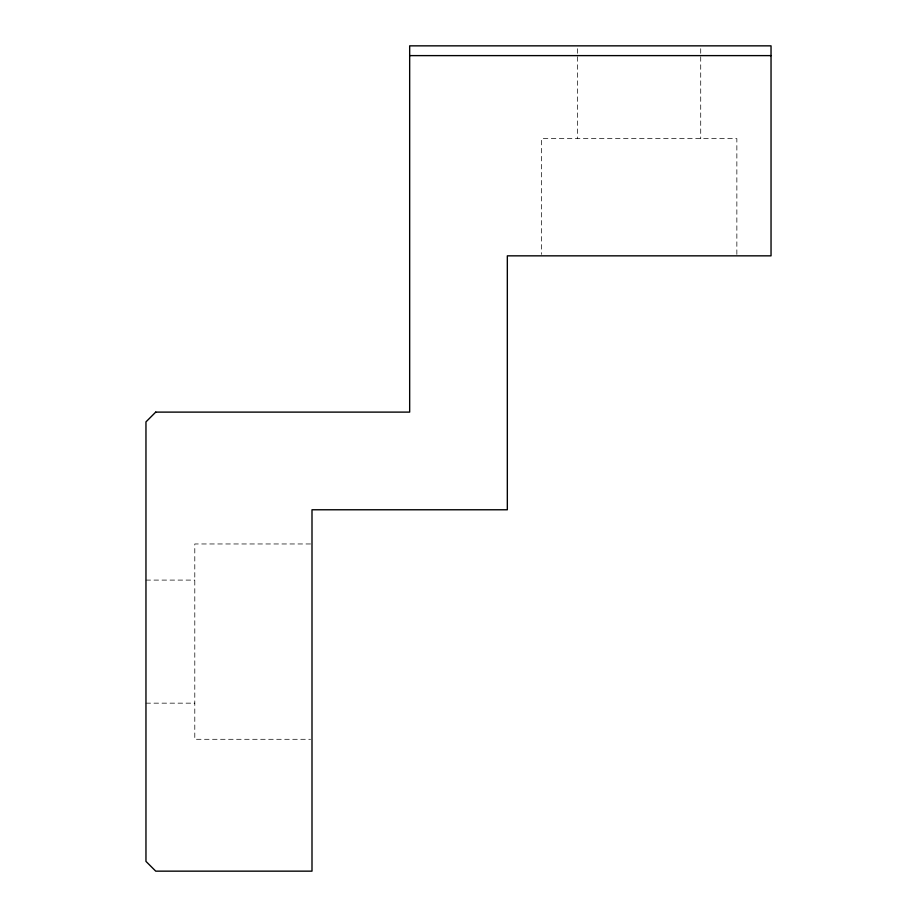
<?xml version="1.0" encoding="UTF-8"?>
<svg xmlns="http://www.w3.org/2000/svg" width="917" height="917" viewBox="0 0 917 917"><rect width="100%" height="100%" fill="white"/><g stroke="black" fill="none" stroke-linecap="round" stroke-linejoin="round"><path stroke-width="0.69" stroke-dasharray="4.58 3.44" d="M310.565 543.964L194.794 543.964L194.794 739.297L310.565 739.297M145.963 580.094L194.794 580.094M145.963 703.156L194.794 703.156M736.855 254.41L736.855 138.639L541.523 138.639L541.523 254.41M700.714 48.704L700.714 138.639M577.653 48.704L577.653 138.639"/><path stroke-width="1.38" d="M409.67 55.616L771.037 55.616M155.73 412.111L145.963 421.877L145.963 861.384L155.73 871.15L311.998 871.15L311.998 509.772L507.33 509.772L507.33 255.843L771.037 255.843L771.037 45.85L409.67 45.85L409.67 412.111L155.73 412.111"/></g></svg>
